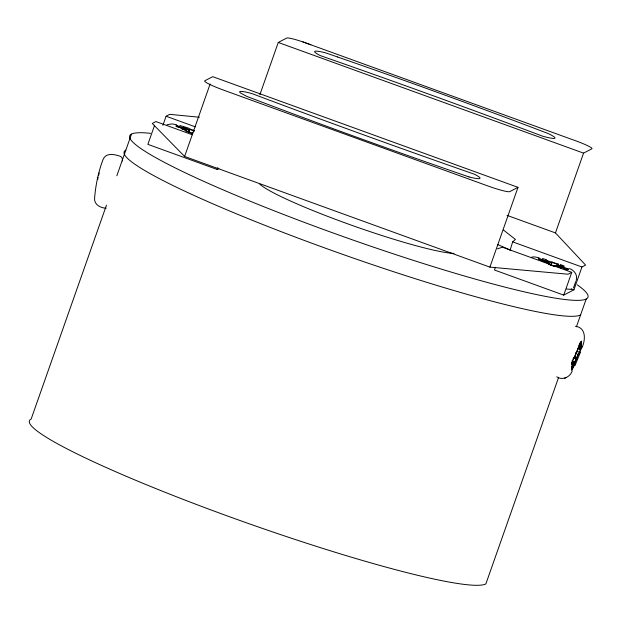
<?xml version="1.0" encoding="UTF-8"?>
<svg xmlns="http://www.w3.org/2000/svg" width="623" height="623" viewBox="0 0 623 623"><rect width="100%" height="100%" fill="white"/><g stroke="black" fill="none" stroke-linecap="round" stroke-linejoin="round"><path stroke-width="0.93" d="M122.31 161.077C122.591 159.239 122.186 156.988 120.231 156.287C114.687 154.387 106.167 152.37 103.153 159.262C98.387 171.691 95.662 184.953 94.595 198.207C93.964 204.663 100.661 208.059 106.198 208.214M194.454 131.149L189.89 129.498L189.182 129.872L182.383 128.089L182.407 127.575L176.628 125.48L175.818 125.901L181.605 127.995L184.72 129.95L184.642 129.491L181.083 128.439L184.72 129.95M185.942 130.908L186.347 128.603L183.318 127.271L185.374 128.774M544.86 261.076L544.891 260.562L539.105 258.467L538.295 258.888L538.622 259.433L539.323 259.067L548.793 262.104L551.659 262.859L552.375 262.485L557.842 264.471L558.465 264.168L545.795 260.258L547.726 261.824L547.29 263.599M548.824 261.59L548.793 262.104L545.795 260.258L547.851 261.761L547.422 263.529M576.259 353.576L576.587 351.52L576.937 351.995L576.182 352.548L574.951 356.636L573.285 359.128L571.501 364.805L573.168 362.313L572.919 361.698L571.859 363.287M574.289 358.077L576.672 359.72C577.139 354.845 581.275 351.395 581.757 346.443L580.091 348.935L577.716 348.779M576.166 280.475C578.004 275.327 574.328 270.18 569.445 268.552M576.182 352.548L577.544 349.604M97.71 179.408L98.13 177.563M98.559 175.717L99.205 172.953M581.866 347.914C585.511 340.337 586.484 327.675 575.442 326.273M510.12 250.088L512.674 241.88L515.447 239.427L503.524 230.082M571.587 363.264L572.358 360.803M571.649 368.676L572.428 366.184M579.211 344.605L576.937 351.995M573.199 365.023L572.934 363.334L573.199 365.023L571.564 370.226L573.378 367.508L576.322 359.253L575.971 358.786L579.554 351.761L580.838 347.665M578.245 348.942L579.881 343.74L581.695 341.022L580.075 347.299L579.491 347.595L581.041 341.42L579.468 343.771M571.384 369.509L572.958 367.149L575.971 358.786M106.478 205.154L31.15 419.053A242.869 24.118 19.4 0 0 229.373 516.685A242.869 24.118 19.4 0 0 485.87 583.907L558.613 377.351M116.82 175.779L131.492 134.116M154.621 125.2L147.877 144.349L217.162 169.472L218.86 168.584M162.891 125.355L166.1 116.236L169.744 114.336L199.422 117.249M497.411 248.834L502.473 247.206L571.758 272.321L568.114 274.221L489.896 267.127L184.61 156.443L210.122 83.996M217.162 169.472L217.801 167.642M259.861 94.727L278.263 42.45L286.744 38.034A19.103 1.9 19.4 0 1 310.885 44.809M489.896 267.127L517.993 187.344L212.708 76.66L204.819 80.772A24.149 2.399 19.4 0 0 224.529 90.483L487.178 185.709A21.4 2.126 19.4 0 0 509.778 191.627L517.993 187.344M495.41 267.251L494.444 270L563.729 295.115L573.931 289.796L581.952 267.002L585.597 265.102L555.459 232.916L507.013 215.356M555.459 232.916L583.556 153.133L591.85 148.804A20.372 2.025 19.4 0 0 572.093 139.505L302.918 41.92M563.729 295.115L571.758 272.321M573.464 287.919L575.691 281.596M576.392 326.865L586.212 298.97M575.917 353.397L576.587 351.52M188.239 132.45L188.933 129.28L186.347 128.603M550.716 265.437L551.41 262.267M580.379 352.361L574.889 365.779M556.471 266.551L557.133 264.837L558.465 264.168M573.168 362.313L571.641 367.259L573.183 363.949M580.091 348.935L581.617 343.989L580.34 346.154M188.839 132.131L189.89 129.498L189.672 128.899L188.933 129.28M551.324 265.118L552.157 261.886M574.827 355.928L575.551 354.238M580.075 347.299L581.617 343.989L580.223 346.388M581.617 343.989L579.491 348.031L579.507 349.23M572.311 370.825C570.146 377.156 562.53 380.7 556.721 376.814M579.491 347.595L579.764 347.19L579.491 348.031L580.083 347.86M558.021 266.434L554.883 266.013L558.021 266.434L561.043 267.765L559.477 267.322M559.727 265.546L557.725 264.557L557.133 264.837L559.345 265.928L559.727 265.546L563.285 266.597L560.17 266.333L562.39 267.431L567.927 269.432L568.55 269.136L560.762 266.052M182.383 128.089L176.846 126.08L176.145 126.446L178.521 127.302M190.786 133.065L185.903 130.869L186.643 130.48L186.939 131.04M546.379 262.532L543.56 261.426L549.12 263.467L549.416 264.027L548.707 264.401L548.38 263.856L549.12 263.467M549.618 264.728L554.174 266.379L555.428 265.756M560.17 266.333L559.345 265.928M568.55 269.136L567.226 269.798L567.74 269.557L561.954 267.462L558.815 267.041M192.406 133.026L192.951 132.769L191.697 133.392L192.211 133.151L185.903 130.869M554.174 266.379L554.688 266.138M167.065 124.748L171.971 123.899L176.558 124.709M564.407 378.231L565.388 377.904M565.559 377.826L566.509 377.499M579.476 346.404L580.06 346.224M574.951 356.636L572.872 359.16L573.285 359.128M531.871 257.05L534.448 256.886L539.035 257.696M571.478 289.399L566.494 289.033M576.836 351.411L579.974 352.12M561.712 266.333L563.285 266.597M181.083 128.439L183.606 128.984M182.407 127.575L185 128.252M544.891 260.562L547.477 261.239L547.726 261.824M559.532 267.228L560.973 267.602M576.182 353.669L578.308 354.612M574.858 356.753L576.999 357.664M575.013 362.306L572.194 360.655M179.891 125.496L188.543 128.104M542.368 258.483L546.457 259.643M557.756 266.761L561.043 267.765L559.361 266.784M559.563 267.283L561.043 267.765M278.263 42.45L583.556 153.133M166.1 116.236L195.272 126.812M512.674 241.88L581.952 267.002M189.672 128.899L194.181 130.534M538.295 258.888L546.083 261.971M540.998 260.289L544.159 261.442L544.081 260.982M563.27 268.365L566.432 269.518M192.367 134.778L155.906 121.555L152.261 123.455L184.61 156.443M571.19 288.807L573.931 289.796M560.326 264.464L564.43 266.153M543.56 261.426L546.472 262.633M573.744 357.283L576.244 358.381L576.672 359.72L576.322 359.253M184.642 129.491L186.643 130.48M183.902 129.545L181.605 127.995M545.795 260.258L547.477 261.239M183.318 127.271L186.316 129.117M572.958 367.149L573.378 367.508M573.176 363.388L572.919 361.698M539.105 258.467L539.323 259.067M176.628 125.48L176.846 126.08M576.509 357.532L576.672 359.72M577.21 284.812A242.869 24.118 19.4 0 1 344.862 237.184A242.869 24.118 19.4 0 1 150.618 133.338M497.769 244.59A242.869 24.118 19.4 0 1 511.226 250.516M454.027 253.413A106.86 10.614 19.4 0 1 351.255 225.113A106.86 10.614 19.4 0 1 259.744 184.112M580.597 314.926A242.869 24.118 19.4 0 1 324.092 247.705A242.869 24.118 19.4 0 1 125.869 150.073M337.588 56.989L325.588 52.854A32.388 3.216 19.4 0 0 320.308 55.603L332.316 59.792A969.676 96.308 19.4 0 1 532.377 132.325L542.555 136.164A28.884 2.866 19.4 0 0 547.843 133.4L537.774 129.568A756.353 75.118 19.4 0 0 337.588 56.989M469.033 176.94L457.033 172.797A756.353 75.118 19.4 0 1 256.855 100.217L246.778 96.386L240.914 93.209A28.884 2.866 19.4 0 1 252.066 93.629L262.244 97.461A969.676 96.308 19.4 0 0 462.313 169.993L474.321 174.183A32.388 3.216 19.4 0 1 469.033 176.94"/></g></svg>
